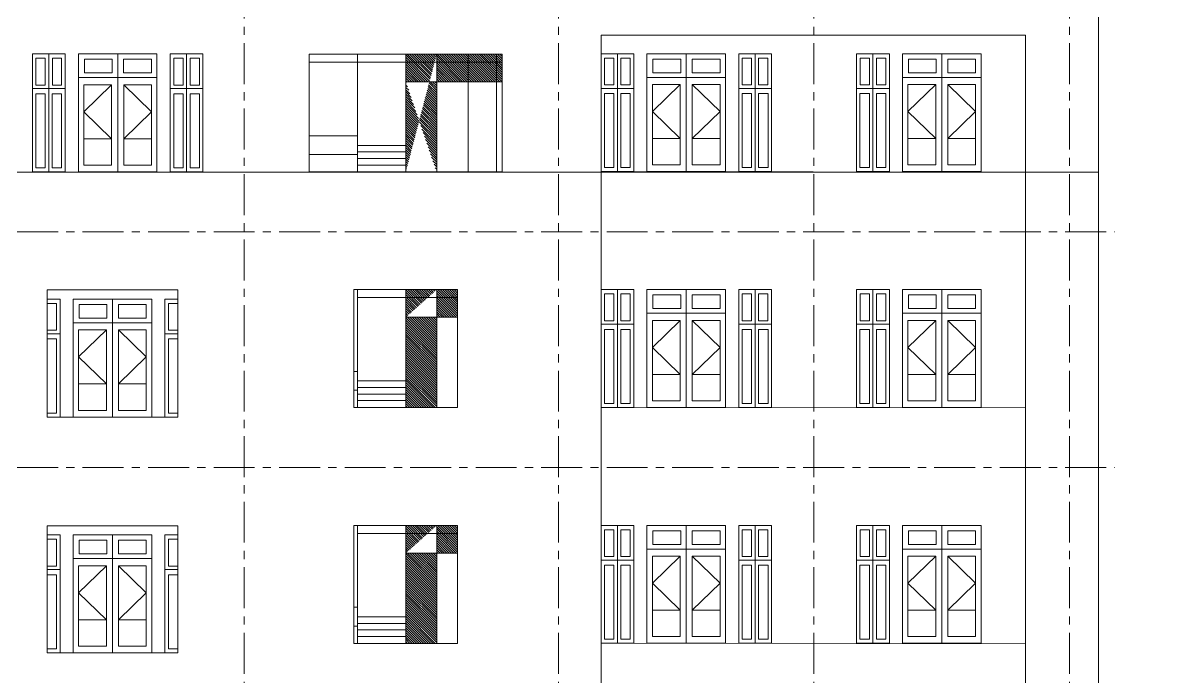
# Model space of a CAD drawing. Header units: millimetres. Extents: x 0 to 8478784, y 0 to 684185.
# Drawn here: x 4064829 to 4082413, y 390016 to 399998 of the extents above; entities that cross this region are included whole.
import ezdxf

# ---------------------------------------------------------------- set-up
doc = ezdxf.new("R2010")
doc.units = ezdxf.units.MM
doc.header["$LTSCALE"] = 5000
doc.header["$MEASUREMENT"] = 0
doc.linetypes.add('CENTER', pattern=[2, 1.25, -0.25, 0.25, -0.25])
for name, color, linetype, lineweight in [('00-XMT.Axes', 22, 'CENTER', 15), ('02-XMT.Beams', 94, 'Continuous', 25), ('net thay', 7, 'Continuous', 15)]:
    doc.layers.add(name, color=color, linetype=linetype, lineweight=lineweight)

msp = doc.modelspace()

# ---------------------------------------------------------------- hatches: boundary and pattern name
at = {"layer": '02-XMT.Beams', "linetype": 'ByBlock', "lineweight": 15}
h = msp.add_hatch(dxfattribs=at)
h.set_pattern_fill('ANSI31', color=256, scale=200, style=0)
h.set_pattern_definition([(135, (5898986.459, 33916.649), (17.67766953, 17.67766953), [])])
edge = h.paths.add_edge_path()
edge.add_line((4072143.5, 399102), (4072143.5, 399524.3))
edge.add_line((4072143.5, 399102), (4070671.1, 399102))
edge.add_line((4072143.5, 399524.3), (4070671.1, 399524.3))
edge.add_line((4070671.1, 399524.3), (4070671.1, 397724.3))
edge.add_line((4071143.5, 397724.3), (4071143.5, 399524.3))
edge.add_line((4070671.1, 397724.3), (4071143.5, 397724.3))
h = msp.add_hatch(dxfattribs=at)
h.set_pattern_fill('ANSI31', color=256, scale=200, style=0)
h.set_pattern_definition([(135, (5894547.538, 68355.006), (17.67766953, 17.67766953), [])])
h.paths.add_polyline_path([(4071460.3, 395505.8), (4071460.3, 395928.1), (4070671.1, 395928.1), (4070671.1, 395505.8)])
edge = h.paths.add_edge_path()
edge.add_line((4070671.1, 395505.8), (4070671.1, 394128.1))
edge.add_line((4070671.1, 394128.1), (4071143.5, 394128.1))
edge.add_line((4071143.5, 394128.1), (4071143.5, 395928.1))
h = msp.add_hatch(dxfattribs=at)
h.set_pattern_fill('ANSI31', color=256, scale=200, style=0)
h.set_pattern_definition([(135, (5894547.538, 64755.006), (17.67766953, 17.67766953), [])])
h.paths.add_polyline_path([(4071460.3, 391905.8), (4071460.3, 392328.1), (4070671.1, 392328.1), (4070671.1, 391905.8)])
edge = h.paths.add_edge_path()
edge.add_line((4070671.1, 391905.8), (4070671.1, 390528.1))
edge.add_line((4070671.1, 390528.1), (4071143.5, 390528.1))
edge.add_line((4071143.5, 390528.1), (4071143.5, 392328.1))

# ---------------------------------------------------------------- linework, layer by layer
at = {"layer": '00-XMT.Axes', "color": 8, "linetype": 'CENTER', "lineweight": 15, "ltscale": 0.1}
for p, q in [((4068202.5, 409691.2), (4068202.5, 372640)), ((4073002.5, 409691.2), (4073002.5, 372640)), ((4076902.5, 409691.2), (4076902.5, 372640)), ((4080802.5, 409691.2), (4080802.5, 372640)), ((4021738.8, 396812.9), (4081497.1, 396812.9)), ((4021738.8, 393212.9), (4081497.1, 393212.9))]:
    msp.add_line(p, q, dxfattribs=at)
at = {"layer": '02-XMT.Beams', "linetype": 'ByBlock', "lineweight": 15}
for p, q in [((4081245, 401412), (4081245, 378483.6)), ((4080132.3, 399812.4), (4073651.9, 399812.4)), ((4073651.9, 399812.4), (4073651.9, 381988.6)), ((4080132.3, 399812.4), (4080132.3, 381683.6)), ((4065473.4, 399526.2), (4064973.4, 399526.2)), ((4064973.4, 399526.2), (4064973.4, 397726.2)), ((4065473.4, 399526.2), (4064973.4, 399526.2)), ((4064973.4, 399526.2), (4064973.4, 397726.2)), ((4065473.4, 399526.2), (4064973.4, 399526.2)), ((4064973.4, 399526.2), (4064973.4, 397726.2)), ((4065473.4, 399526.2), (4064973.4, 399526.2)), ((4064973.4, 399526.2), (4064973.4, 397726.2)), ((4065223.4, 399526.2), (4065223.4, 398997.3)), ((4065223.4, 399526.2), (4065223.4, 398997.3)), ((4065473.4, 399526.2), (4065473.4, 397726.2)), ((4065473.4, 397726.2), (4065473.4, 399526.2)), ((4065473.4, 399526.2), (4065473.4, 397726.2)), ((4065473.4, 397726.2), (4065473.4, 399526.2)), ((4066873.4, 399526.2), (4065673.4, 399526.2)), ((4065673.4, 399526.2), (4065673.4, 397726.2)), ((4066873.4, 399526.2), (4065673.4, 399526.2)), ((4065673.4, 399526.2), (4065673.4, 397726.2)), ((4066273.4, 399526.2), (4066273.4, 399164.4)), ((4066273.4, 399526.2), (4066273.4, 399164.4)), ((4066873.4, 397726.2), (4066873.4, 399526.2)), ((4066873.4, 397726.2), (4066873.4, 399526.2)), ((4067073.4, 397726.2), (4067073.4, 399526.2)), ((4067073.4, 399526.2), (4067573.4, 399526.2)), ((4067323.4, 399526.2), (4067323.4, 398997.3)), ((4067573.4, 399526.2), (4067573.4, 397726.2)), ((4072143.5, 399524.3), (4069198.7, 399524.3)), ((4069198.7, 399524.3), (4069198.7, 397724.3)), ((4070671.1, 399524.3), (4069198.7, 399524.3)), ((4069198.7, 399524.3), (4069934.9, 399524.3)), ((4069934.9, 399524.3), (4069934.9, 397724.3)), ((4070671.1, 399524.3), (4070671.1, 397724.3)), ((4072143.5, 399524.3), (4070671.1, 399524.3)), ((4070671.1, 399524.3), (4070671.1, 397724.3)), ((4071143.5, 399524.3), (4071143.5, 397724.3)), ((4071143.5, 397724.3), (4071143.5, 399524.3)), ((4071622.5, 397724.3), (4071622.5, 399524.3)), ((4072055.2, 399524.3), (4072055.2, 397724.3)), ((4072143.5, 397724.3), (4072143.5, 399524.3)), ((4072143.5, 399102), (4072143.5, 399524.3)), ((4074153, 399529.7), (4073653, 399529.7)), ((4073653, 399529.7), (4073653, 397729.7)), ((4074153, 399529.7), (4073653, 399529.7)), ((4073653, 399529.7), (4073653, 397729.7)), ((4073903, 399529.7), (4073903, 399000.8)), ((4074153, 399529.7), (4074153, 397729.7)), ((4074153, 397729.7), (4074153, 399529.7)), ((4075553, 399529.7), (4074353, 399529.7)), ((4074353, 399529.7), (4074353, 397729.7)), ((4074953, 399529.7), (4074953, 399168)), ((4075553, 397729.7), (4075553, 399529.7)), ((4075753, 397729.7), (4075753, 399529.7)), ((4075753, 399529.7), (4076253, 399529.7)), ((4076003, 399529.7), (4076003, 399000.8)), ((4076253, 399529.7), (4076253, 397729.7)), ((4078053, 399529.7), (4077553, 399529.7)), ((4077553, 399529.7), (4077553, 397729.7)), ((4078053, 399529.7), (4077553, 399529.7)), ((4077553, 399529.7), (4077553, 397729.7)), ((4077803, 399529.7), (4077803, 399000.8)), ((4078053, 399529.7), (4078053, 397729.7)), ((4078053, 397729.7), (4078053, 399529.7)), ((4079453, 399529.7), (4078253, 399529.7)), ((4078253, 399529.7), (4078253, 397729.7)), ((4078853, 399529.7), (4078853, 399168)), ((4079453, 397729.7), (4079453, 399529.7)), ((4065026, 399459.3), (4065168.1, 399459.3)), ((4065026, 399459.3), (4065026, 399050.6)), ((4065026, 399459.3), (4065168.1, 399459.3)), ((4065026, 399459.3), (4065026, 399050.6)), ((4065168.1, 399459.3), (4065168.1, 399050.6)), ((4065168.1, 399459.3), (4065168.1, 399050.6)), ((4065276, 399459.3), (4065418.1, 399459.3)), ((4065276, 399459.3), (4065276, 399050.6)), ((4065276, 399459.3), (4065418.1, 399459.3)), ((4065276, 399459.3), (4065276, 399050.6)), ((4065418.1, 399459.3), (4065418.1, 399050.6)), ((4065418.1, 399459.3), (4065418.1, 399050.6)), ((4066189.2, 399444.6), (4065764.6, 399444.6)), ((4065764.6, 399444.6), (4065764.6, 399235.3)), ((4066189.2, 399444.6), (4065764.6, 399444.6)), ((4065764.6, 399444.6), (4065764.6, 399235.3)), ((4066189.2, 399444.6), (4066189.2, 399235.3)), ((4066189.2, 399444.6), (4066189.2, 399235.3)), ((4066789.2, 399444.6), (4066364.6, 399444.6)), ((4066364.6, 399444.6), (4066364.6, 399235.3)), ((4066789.2, 399444.6), (4066364.6, 399444.6)), ((4066364.6, 399444.6), (4066364.6, 399235.3)), ((4066789.2, 399444.6), (4066789.2, 399235.3)), ((4066789.2, 399444.6), (4066789.2, 399235.3)), ((4067270.7, 399459.3), (4067128.6, 399459.3)), ((4067128.6, 399459.3), (4067128.6, 399050.6)), ((4067270.7, 399459.3), (4067270.7, 399050.6)), ((4067520.7, 399459.3), (4067378.6, 399459.3)), ((4067378.6, 399459.3), (4067378.6, 399050.6)), ((4067520.7, 399459.3), (4067520.7, 399050.6)), ((4070671.1, 399402), (4069198.7, 399402)), ((4072143.5, 399402), (4070671.1, 399402)), ((4073705.6, 399462.9), (4073847.7, 399462.9)), ((4073705.6, 399462.9), (4073705.6, 399054.1)), ((4073847.7, 399462.9), (4073847.7, 399054.1)), ((4073955.6, 399462.9), (4074097.7, 399462.9)), ((4073955.6, 399462.9), (4073955.6, 399054.1)), ((4074097.7, 399462.9), (4074097.7, 399054.1)), ((4074868.8, 399448.1), (4074444.2, 399448.1)), ((4074444.2, 399448.1), (4074444.2, 399238.8)), ((4074868.8, 399448.1), (4074868.8, 399238.8)), ((4075468.8, 399448.1), (4075044.2, 399448.1)), ((4075044.2, 399448.1), (4075044.2, 399238.8)), ((4075468.8, 399448.1), (4075468.8, 399238.8)), ((4075950.3, 399462.9), (4075808.2, 399462.9)), ((4075808.2, 399462.9), (4075808.2, 399054.1)), ((4075950.3, 399462.9), (4075950.3, 399054.1)), ((4076200.3, 399462.9), (4076058.2, 399462.9)), ((4076058.2, 399462.9), (4076058.2, 399054.1)), ((4076200.3, 399462.9), (4076200.3, 399054.1)), ((4077605.6, 399462.9), (4077747.7, 399462.9)), ((4077605.6, 399462.9), (4077605.6, 399054.1)), ((4077747.7, 399462.9), (4077747.7, 399054.1)), ((4077855.6, 399462.9), (4077997.7, 399462.9)), ((4077855.6, 399462.9), (4077855.6, 399054.1)), ((4077997.7, 399462.9), (4077997.7, 399054.1)), ((4078768.8, 399448.1), (4078344.2, 399448.1)), ((4078344.2, 399448.1), (4078344.2, 399238.8)), ((4078768.8, 399448.1), (4078768.8, 399238.8)), ((4079368.8, 399448.1), (4078944.2, 399448.1)), ((4078944.2, 399448.1), (4078944.2, 399238.8)), ((4079368.8, 399448.1), (4079368.8, 399238.8)), ((4065764.6, 399235.3), (4066189.2, 399235.3)), ((4065764.6, 399235.3), (4066189.2, 399235.3)), ((4066364.6, 399235.3), (4066789.2, 399235.3)), ((4066364.6, 399235.3), (4066789.2, 399235.3)), ((4074444.2, 399238.8), (4074868.8, 399238.8)), ((4075044.2, 399238.8), (4075468.8, 399238.8)), ((4078344.2, 399238.8), (4078768.8, 399238.8)), ((4078944.2, 399238.8), (4079368.8, 399238.8)), ((4065473.4, 398997.3), (4064973.4, 398997.3)), ((4064973.4, 398997.3), (4065473.4, 398997.3)), ((4065473.4, 398997.3), (4064973.4, 398997.3)), ((4064973.4, 398997.3), (4065473.4, 398997.3)), ((4065168.1, 399050.6), (4065026, 399050.6)), ((4065168.1, 399050.6), (4065026, 399050.6)), ((4065223.4, 398997.3), (4065223.4, 397726.2)), ((4065223.4, 398997.3), (4065223.4, 397726.2)), ((4065418.1, 399050.6), (4065276, 399050.6)), ((4065418.1, 399050.6), (4065276, 399050.6)), ((4066873.4, 399164.4), (4065673.4, 399164.4)), ((4066873.4, 399164.4), (4065673.4, 399164.4)), ((4065757.2, 399055.2), (4066181.4, 399055.2)), ((4065757.2, 397828), (4065757.2, 399055.2)), ((4065757.2, 399055.2), (4065757.2, 398230.2)), ((4066181.4, 399055.2), (4065757.2, 398642.7)), ((4065757.2, 399055.2), (4066181.4, 399055.2)), ((4065757.2, 397828), (4065757.2, 399055.2)), ((4065757.2, 399055.2), (4065757.2, 398230.2)), ((4066181.4, 399055.2), (4065757.2, 398642.7)), ((4066181.4, 399055.2), (4066181.4, 397828)), ((4066181.4, 399055.2), (4066181.4, 397828)), ((4066273.4, 399164.4), (4066273.4, 397726.2)), ((4066273.4, 399164.4), (4066273.4, 397726.2)), ((4066789.5, 399055.2), (4066365.3, 399055.2)), ((4066365.3, 399055.2), (4066365.3, 397828)), ((4066365.3, 399055.2), (4066789.5, 398642.7)), ((4066789.5, 399055.2), (4066365.3, 399055.2)), ((4066365.3, 399055.2), (4066365.3, 397828)), ((4066365.3, 399055.2), (4066789.5, 398642.7)), ((4066789.5, 397828), (4066789.5, 399055.2)), ((4066789.5, 399055.2), (4066789.5, 398230.2)), ((4066789.5, 397828), (4066789.5, 399055.2)), ((4066789.5, 399055.2), (4066789.5, 398230.2)), ((4067573.4, 398997.3), (4067073.4, 398997.3)), ((4067128.6, 399050.6), (4067270.7, 399050.6)), ((4067323.4, 398997.3), (4067323.4, 397726.2)), ((4067378.6, 399050.6), (4067520.7, 399050.6)), ((4072143.5, 399102), (4070671.1, 399102)), ((4074153, 399000.8), (4073653, 399000.8)), ((4073653, 399000.8), (4074153, 399000.8)), ((4073847.7, 399054.1), (4073705.6, 399054.1)), ((4073903, 399000.8), (4073903, 397729.7)), ((4074097.7, 399054.1), (4073955.6, 399054.1)), ((4075553, 399168), (4074353, 399168)), ((4074436.8, 399058.7), (4074861.1, 399058.7)), ((4074436.8, 397831.5), (4074436.8, 399058.7)), ((4074436.8, 399058.7), (4074436.8, 398233.8)), ((4074861.1, 399058.7), (4074436.8, 398646.2)), ((4074861.1, 399058.7), (4074861.1, 397831.5)), ((4074953, 399168), (4074953, 397729.7)), ((4075469.2, 399058.7), (4075044.9, 399058.7)), ((4075044.9, 399058.7), (4075044.9, 397831.5)), ((4075044.9, 399058.7), (4075469.2, 398646.2)), ((4075469.2, 397831.5), (4075469.2, 399058.7)), ((4075469.2, 399058.7), (4075469.2, 398233.8)), ((4076253, 399000.8), (4075753, 399000.8)), ((4075808.2, 399054.1), (4075950.3, 399054.1)), ((4076003, 399000.8), (4076003, 397729.7)), ((4076058.2, 399054.1), (4076200.3, 399054.1)), ((4078053, 399000.8), (4077553, 399000.8)), ((4077553, 399000.8), (4078053, 399000.8)), ((4077747.7, 399054.1), (4077605.6, 399054.1)), ((4077803, 399000.8), (4077803, 397729.7)), ((4077997.7, 399054.1), (4077855.6, 399054.1)), ((4079453, 399168), (4078253, 399168)), ((4078336.8, 399058.7), (4078761.1, 399058.7)), ((4078336.8, 397831.5), (4078336.8, 399058.7)), ((4078336.8, 399058.7), (4078336.8, 398233.8)), ((4078761.1, 399058.7), (4078336.8, 398646.2)), ((4078761.1, 399058.7), (4078761.1, 397831.5)), ((4078853, 399168), (4078853, 397729.7)), ((4079369.2, 399058.7), (4078944.9, 399058.7)), ((4078944.9, 399058.7), (4078944.9, 397831.5)), ((4078944.9, 399058.7), (4079369.2, 398646.2)), ((4079369.2, 397831.5), (4079369.2, 399058.7)), ((4079369.2, 399058.7), (4079369.2, 398233.8)), ((4065025.4, 398918), (4065168, 398918)), ((4065025.4, 398918), (4065025.4, 397786.8)), ((4065025.4, 398918), (4065168, 398918)), ((4065025.4, 398918), (4065025.4, 397786.8)), ((4065168, 398918), (4065168, 397786.8)), ((4065168, 398918), (4065168, 397786.8)), ((4065275.4, 398918), (4065418, 398918)), ((4065275.4, 398918), (4065275.4, 397786.8)), ((4065275.4, 398918), (4065418, 398918)), ((4065275.4, 398918), (4065275.4, 397786.8)), ((4065418, 398918), (4065418, 397786.8)), ((4065418, 398918), (4065418, 397786.8)), ((4067271.3, 398918), (4067128.7, 398918)), ((4067128.7, 398918), (4067128.7, 397786.8)), ((4067271.3, 398918), (4067271.3, 397786.8)), ((4067521.3, 398918), (4067378.7, 398918)), ((4067378.7, 398918), (4067378.7, 397786.8)), ((4067521.3, 398918), (4067521.3, 397786.8)), ((4073705, 398921.6), (4073847.7, 398921.6)), ((4073705, 398921.6), (4073705, 397790.4)), ((4073847.7, 398921.6), (4073847.7, 397790.4)), ((4073955, 398921.6), (4074097.7, 398921.6)), ((4073955, 398921.6), (4073955, 397790.4)), ((4074097.7, 398921.6), (4074097.7, 397790.4)), ((4075950.9, 398921.6), (4075808.3, 398921.6)), ((4075808.3, 398921.6), (4075808.3, 397790.4)), ((4075950.9, 398921.6), (4075950.9, 397790.4)), ((4076200.9, 398921.6), (4076058.3, 398921.6)), ((4076058.3, 398921.6), (4076058.3, 397790.4)), ((4076200.9, 398921.6), (4076200.9, 397790.4)), ((4077605, 398921.6), (4077747.7, 398921.6)), ((4077605, 398921.6), (4077605, 397790.4)), ((4077747.7, 398921.6), (4077747.7, 397790.4)), ((4077855, 398921.6), (4077997.7, 398921.6)), ((4077855, 398921.6), (4077855, 397790.4)), ((4077997.7, 398921.6), (4077997.7, 397790.4)), ((4065757.2, 398642.7), (4066181.4, 398230.2)), ((4065757.2, 398642.7), (4066181.4, 398230.2)), ((4066789.5, 398642.7), (4066365.3, 398230.2)), ((4066789.5, 398642.7), (4066365.3, 398230.2)), ((4074436.8, 398646.2), (4074861.1, 398233.8)), ((4075469.2, 398646.2), (4075044.9, 398233.8)), ((4078336.8, 398646.2), (4078761.1, 398233.8)), ((4079369.2, 398646.2), (4078944.9, 398233.8)), ((4065757.2, 398230.2), (4066181.4, 398230.2)), ((4065757.2, 398230.2), (4066181.4, 398230.2)), ((4066789.5, 398230.2), (4066365.3, 398230.2)), ((4066789.5, 398230.2), (4066365.3, 398230.2)), ((4069198.7, 398276.3), (4069934.9, 398276.3)), ((4069934.9, 398130.5), (4070671.1, 398130.5)), ((4074436.8, 398233.8), (4074861.1, 398233.8)), ((4075469.2, 398233.8), (4075044.9, 398233.8)), ((4078336.8, 398233.8), (4078761.1, 398233.8)), ((4079369.2, 398233.8), (4078944.9, 398233.8)), ((4069198.7, 397989.9), (4069934.9, 397989.9)), ((4069934.9, 398030.5), (4070671.1, 398030.5)), ((4065168, 397786.8), (4065025.4, 397786.8)), ((4065168, 397786.8), (4065025.4, 397786.8)), ((4065418, 397786.8), (4065275.4, 397786.8)), ((4065418, 397786.8), (4065275.4, 397786.8)), ((4066181.4, 397828), (4065757.2, 397828)), ((4066181.4, 397828), (4065757.2, 397828)), ((4066365.3, 397828), (4066789.5, 397828)), ((4066365.3, 397828), (4066789.5, 397828)), ((4067128.7, 397786.8), (4067271.3, 397786.8)), ((4067378.7, 397786.8), (4067521.3, 397786.8)), ((4069934.9, 397930.5), (4070671.1, 397930.5)), ((4069934.9, 397830.5), (4070671.1, 397830.5)), ((4073847.7, 397790.4), (4073705, 397790.4)), ((4074097.7, 397790.4), (4073955, 397790.4)), ((4074861.1, 397831.5), (4074436.8, 397831.5)), ((4075044.9, 397831.5), (4075469.2, 397831.5)), ((4075808.3, 397790.4), (4075950.9, 397790.4)), ((4076058.3, 397790.4), (4076200.9, 397790.4)), ((4077747.7, 397790.4), (4077605, 397790.4)), ((4077997.7, 397790.4), (4077855, 397790.4)), ((4078761.1, 397831.5), (4078336.8, 397831.5)), ((4078944.9, 397831.5), (4079369.2, 397831.5)), ((4024802.6, 397723.4), (4081245, 397723.4)), ((4064973.4, 397726.2), (4065473.4, 397726.2)), ((4064973.4, 397726.2), (4065473.4, 397726.2)), ((4064973.4, 397726.2), (4065473.4, 397726.2)), ((4064973.4, 397726.2), (4065473.4, 397726.2)), ((4065673.4, 397726.2), (4066873.4, 397726.2)), ((4065673.4, 397726.2), (4066873.4, 397726.2)), ((4067573.4, 397726.2), (4067073.4, 397726.2)), ((4069198.7, 397724.3), (4072143.5, 397724.3)), ((4070671.1, 397724.3), (4071143.5, 397724.3)), ((4073653, 397729.7), (4074153, 397729.7)), ((4073653, 397729.7), (4074153, 397729.7)), ((4073653, 397729.7), (4080132.3, 397723.4)), ((4074353, 397729.7), (4075553, 397729.7)), ((4076253, 397729.7), (4075753, 397729.7)), ((4077553, 397729.7), (4078053, 397729.7)), ((4077553, 397729.7), (4078053, 397729.7)), ((4078253, 397729.7), (4079453, 397729.7)), ((4065196.9, 395784), (4065196.9, 395925.1)), ((4065196.9, 395925.1), (4067190.9, 395925.1)), ((4067190.9, 395925.1), (4067191.3, 395784)), ((4069876.9, 395928.1), (4069934.9, 395928.1)), ((4069876.9, 395928.1), (4069876.9, 394128.2)), ((4071460.3, 395928.1), (4069934.9, 395928.1)), ((4070671.1, 395928.1), (4069934.9, 395928.1)), ((4069934.9, 395928.1), (4069934.9, 394128.1)), ((4070671.1, 395928.1), (4070671.1, 394128.1)), ((4071460.3, 395928.1), (4070671.1, 395928.1)), ((4070671.1, 395928.1), (4070671.1, 394128.1)), ((4071460.3, 395928.1), (4070671.1, 395928.1)), ((4070671.1, 395928.1), (4070671.1, 394128.1)), ((4071460.3, 395928.1), (4070671.1, 395928.1)), ((4070671.1, 395928.1), (4070671.1, 395505.8)), ((4071143.5, 395928.1), (4071143.5, 394128.1)), ((4071143.5, 394128.1), (4071143.5, 395928.1)), ((4071143.5, 394128.1), (4071143.5, 395928.1)), ((4071460.3, 394128.1), (4071460.3, 395928.1)), ((4071460.3, 395505.8), (4071460.3, 395928.1)), ((4071460.3, 395505.8), (4071460.3, 395928.1)), ((4074153, 395929.7), (4073653, 395929.7)), ((4073653, 395929.7), (4073653, 394129.7)), ((4074153, 395929.7), (4073653, 395929.7)), ((4073653, 395929.7), (4073653, 394129.7)), ((4073705.6, 395862.9), (4073847.7, 395862.9)), ((4073705.6, 395862.9), (4073705.6, 395454.1)), ((4073847.7, 395862.9), (4073847.7, 395454.1)), ((4073903, 395929.7), (4073903, 395400.8)), ((4073955.6, 395862.9), (4074097.7, 395862.9)), ((4073955.6, 395862.9), (4073955.6, 395454.1)), ((4074097.7, 395862.9), (4074097.7, 395454.1)), ((4074153, 395929.7), (4074153, 394129.7)), ((4074153, 394129.7), (4074153, 395929.7)), ((4075553, 395929.7), (4074353, 395929.7)), ((4074353, 395929.7), (4074353, 394129.7)), ((4074868.8, 395848.1), (4074444.2, 395848.1)), ((4074444.2, 395848.1), (4074444.2, 395638.8)), ((4074868.8, 395848.1), (4074868.8, 395638.8)), ((4074953, 395929.7), (4074953, 395568)), ((4075468.8, 395848.1), (4075044.2, 395848.1)), ((4075044.2, 395848.1), (4075044.2, 395638.8)), ((4075468.8, 395848.1), (4075468.8, 395638.8)), ((4075553, 394129.7), (4075553, 395929.7)), ((4075753, 394129.7), (4075753, 395929.7)), ((4075753, 395929.7), (4076253, 395929.7)), ((4075950.3, 395862.9), (4075808.2, 395862.9)), ((4075808.2, 395862.9), (4075808.2, 395454.1)), ((4075950.3, 395862.9), (4075950.3, 395454.1)), ((4076003, 395929.7), (4076003, 395400.8)), ((4076200.3, 395862.9), (4076058.2, 395862.9)), ((4076058.2, 395862.9), (4076058.2, 395454.1)), ((4076200.3, 395862.9), (4076200.3, 395454.1)), ((4076253, 395929.7), (4076253, 394129.7)), ((4078053, 395929.7), (4077553, 395929.7)), ((4077553, 395929.7), (4077553, 394129.7)), ((4078053, 395929.7), (4077553, 395929.7)), ((4077553, 395929.7), (4077553, 394129.7)), ((4077605.6, 395862.9), (4077747.7, 395862.9)), ((4077605.6, 395862.9), (4077605.6, 395454.1)), ((4077747.7, 395862.9), (4077747.7, 395454.1)), ((4077803, 395929.7), (4077803, 395400.8)), ((4077855.6, 395862.9), (4077997.7, 395862.9)), ((4077855.6, 395862.9), (4077855.6, 395454.1)), ((4077997.7, 395862.9), (4077997.7, 395454.1)), ((4078053, 395929.7), (4078053, 394129.7)), ((4078053, 394129.7), (4078053, 395929.7)), ((4079453, 395929.7), (4078253, 395929.7)), ((4078253, 395929.7), (4078253, 394129.7)), ((4078768.8, 395848.1), (4078344.2, 395848.1)), ((4078344.2, 395848.1), (4078344.2, 395638.8)), ((4078768.8, 395848.1), (4078768.8, 395638.8)), ((4078853, 395929.7), (4078853, 395568)), ((4079368.8, 395848.1), (4078944.2, 395848.1)), ((4078944.2, 395848.1), (4078944.2, 395638.8)), ((4079368.8, 395848.1), (4079368.8, 395638.8)), ((4079453, 394129.7), (4079453, 395929.7)), ((4065195.6, 395717.2), (4065337.7, 395717.2)), ((4065195.6, 395717.2), (4065195.6, 395308.5)), ((4065393, 395784), (4065196.9, 395784)), ((4065393, 395784), (4065196.9, 395784)), ((4065196.9, 393984), (4065196.9, 395784)), ((4065337.7, 395717.2), (4065337.7, 395308.5)), ((4065393, 395784), (4065393, 393984)), ((4065393, 393984), (4065393, 395784)), ((4066793, 395784), (4065593, 395784)), ((4065593, 395784), (4065593, 393984)), ((4066108.8, 395702.4), (4065684.2, 395702.4)), ((4065684.2, 395702.4), (4065684.2, 395493.1)), ((4066108.8, 395702.4), (4066108.8, 395493.1)), ((4066193, 395784), (4066193, 395422.3)), ((4066708.8, 395702.4), (4066284.2, 395702.4)), ((4066284.2, 395702.4), (4066284.2, 395493.1)), ((4066708.8, 395702.4), (4066708.8, 395493.1)), ((4066793, 393984), (4066793, 395784)), ((4066993, 393984), (4066993, 395784)), ((4066993, 395784), (4067191.3, 395784)), ((4067190.3, 395717.2), (4067048.2, 395717.2)), ((4067048.2, 395717.2), (4067048.2, 395308.5)), ((4067190.3, 395717.2), (4067190.3, 395308.5)), ((4067191.3, 395784), (4067191.3, 393984)), ((4070671.1, 395805.8), (4069934.9, 395805.8)), ((4071460.3, 395805.8), (4070671.1, 395805.8)), ((4065684.2, 395493.1), (4066108.8, 395493.1)), ((4066284.2, 395493.1), (4066708.8, 395493.1)), ((4071460.3, 395505.8), (4070671.1, 395505.8)), ((4070671.1, 395505.8), (4070671.1, 394128.1)), ((4075553, 395568), (4074353, 395568)), ((4074444.2, 395638.8), (4074868.8, 395638.8)), ((4074953, 395568), (4074953, 394129.7)), ((4075044.2, 395638.8), (4075468.8, 395638.8)), ((4079453, 395568), (4078253, 395568)), ((4078344.2, 395638.8), (4078768.8, 395638.8)), ((4078853, 395568), (4078853, 394129.7)), ((4078944.2, 395638.8), (4079368.8, 395638.8)), ((4065337.7, 395308.5), (4065195.6, 395308.5)), ((4066793, 395422.3), (4065593, 395422.3)), ((4065676.8, 395313.1), (4066101.1, 395313.1)), ((4065676.8, 394085.9), (4065676.8, 395313.1)), ((4065676.8, 395313.1), (4065676.8, 394488.1)), ((4066101.1, 395313.1), (4065676.8, 394900.6)), ((4066101.1, 395313.1), (4066101.1, 394085.9)), ((4066193, 395422.3), (4066193, 393984)), ((4066709.2, 395313.1), (4066284.9, 395313.1)), ((4066284.9, 395313.1), (4066284.9, 394085.9)), ((4066284.9, 395313.1), (4066709.2, 394900.6)), ((4066709.2, 394085.9), (4066709.2, 395313.1)), ((4066709.2, 395313.1), (4066709.2, 394488.1)), ((4067048.2, 395308.5), (4067190.3, 395308.5)), ((4074153, 395400.8), (4073653, 395400.8)), ((4073653, 395400.8), (4074153, 395400.8)), ((4073705, 395321.6), (4073847.7, 395321.6)), ((4073705, 395321.6), (4073705, 394190.4)), ((4073847.7, 395454.1), (4073705.6, 395454.1)), ((4073847.7, 395321.6), (4073847.7, 394190.4)), ((4073903, 395400.8), (4073903, 394129.7)), ((4073955, 395321.6), (4074097.7, 395321.6)), ((4073955, 395321.6), (4073955, 394190.4)), ((4074097.7, 395454.1), (4073955.6, 395454.1)), ((4074097.7, 395321.6), (4074097.7, 394190.4)), ((4074436.8, 395458.7), (4074861.1, 395458.7)), ((4074436.8, 394231.5), (4074436.8, 395458.7)), ((4074436.8, 395458.7), (4074436.8, 394633.8)), ((4074861.1, 395458.7), (4074436.8, 395046.2)), ((4074861.1, 395458.7), (4074861.1, 394231.5)), ((4075469.2, 395458.7), (4075044.9, 395458.7)), ((4075044.9, 395458.7), (4075044.9, 394231.5)), ((4075044.9, 395458.7), (4075469.2, 395046.2)), ((4075469.2, 394231.5), (4075469.2, 395458.7)), ((4075469.2, 395458.7), (4075469.2, 394633.8)), ((4076253, 395400.8), (4075753, 395400.8)), ((4075808.2, 395454.1), (4075950.3, 395454.1)), ((4075950.9, 395321.6), (4075808.3, 395321.6)), ((4075808.3, 395321.6), (4075808.3, 394190.4)), ((4075950.9, 395321.6), (4075950.9, 394190.4)), ((4076003, 395400.8), (4076003, 394129.7)), ((4076058.2, 395454.1), (4076200.3, 395454.1)), ((4076200.9, 395321.6), (4076058.3, 395321.6)), ((4076058.3, 395321.6), (4076058.3, 394190.4)), ((4076200.9, 395321.6), (4076200.9, 394190.4)), ((4078053, 395400.8), (4077553, 395400.8)), ((4077553, 395400.8), (4078053, 395400.8)), ((4077605, 395321.6), (4077747.7, 395321.6)), ((4077605, 395321.6), (4077605, 394190.4)), ((4077747.7, 395454.1), (4077605.6, 395454.1)), ((4077747.7, 395321.6), (4077747.7, 394190.4)), ((4077803, 395400.8), (4077803, 394129.7)), ((4077855, 395321.6), (4077997.7, 395321.6)), ((4077855, 395321.6), (4077855, 394190.4)), ((4077997.7, 395454.1), (4077855.6, 395454.1)), ((4077997.7, 395321.6), (4077997.7, 394190.4)), ((4078336.8, 395458.7), (4078761.1, 395458.7)), ((4078336.8, 394231.5), (4078336.8, 395458.7)), ((4078336.8, 395458.7), (4078336.8, 394633.8)), ((4078761.1, 395458.7), (4078336.8, 395046.2)), ((4078761.1, 395458.7), (4078761.1, 394231.5)), ((4079369.2, 395458.7), (4078944.9, 395458.7)), ((4078944.9, 395458.7), (4078944.9, 394231.5)), ((4078944.9, 395458.7), (4079369.2, 395046.2)), ((4079369.2, 394231.5), (4079369.2, 395458.7)), ((4079369.2, 395458.7), (4079369.2, 394633.8)), ((4065195, 395175.9), (4065337.7, 395175.9)), ((4065195, 395175.9), (4065195, 394044.7)), ((4065393, 395255.2), (4065196.9, 395255.2)), ((4065196.9, 395255.2), (4065393, 395255.2)), ((4065337.7, 395175.9), (4065337.7, 394044.7)), ((4067191.3, 395255.2), (4066993, 395255.2)), ((4067190.9, 395175.9), (4067048.3, 395175.9)), ((4067048.3, 395175.9), (4067048.3, 394044.7)), ((4067190.9, 395175.9), (4067190.9, 394044.7)), ((4074436.8, 395046.2), (4074861.1, 394633.8)), ((4075469.2, 395046.2), (4075044.9, 394633.8)), ((4078336.8, 395046.2), (4078761.1, 394633.8)), ((4079369.2, 395046.2), (4078944.9, 394633.8)), ((4065676.8, 394900.6), (4066101.1, 394488.1)), ((4066709.2, 394900.6), (4066284.9, 394488.1)), ((4069876.9, 394680.1), (4069934.9, 394680.1)), ((4074436.8, 394633.8), (4074861.1, 394633.8)), ((4075469.2, 394633.8), (4075044.9, 394633.8)), ((4078336.8, 394633.8), (4078761.1, 394633.8)), ((4079369.2, 394633.8), (4078944.9, 394633.8)), ((4065676.8, 394488.1), (4066101.1, 394488.1)), ((4066709.2, 394488.1), (4066284.9, 394488.1)), ((4069934.9, 394534.3), (4070671.1, 394534.3)), ((4069934.9, 394434.3), (4070671.1, 394434.3)), ((4069876.9, 394393.7), (4069934.9, 394393.7)), ((4069934.9, 394334.3), (4070671.1, 394334.3)), ((4066101.1, 394085.9), (4065676.8, 394085.9)), ((4066284.9, 394085.9), (4066709.2, 394085.9)), ((4069876.9, 394128.2), (4071460.3, 394128.1)), ((4069934.9, 394234.3), (4070671.1, 394234.3)), ((4069934.9, 394128.1), (4071460.3, 394128.1)), ((4070671.1, 394128.1), (4071143.5, 394128.1)), ((4070671.1, 394128.1), (4071143.5, 394128.1)), ((4073653, 394129.7), (4074153, 394129.7)), ((4073653, 394129.7), (4074153, 394129.7)), ((4073653, 394129.7), (4080132.3, 394123.4)), ((4073847.7, 394190.4), (4073705, 394190.4)), ((4074097.7, 394190.4), (4073955, 394190.4)), ((4074353, 394129.7), (4075553, 394129.7)), ((4074861.1, 394231.5), (4074436.8, 394231.5)), ((4075044.9, 394231.5), (4075469.2, 394231.5)), ((4076253, 394129.7), (4075753, 394129.7)), ((4075808.3, 394190.4), (4075950.9, 394190.4)), ((4076058.3, 394190.4), (4076200.9, 394190.4)), ((4077553, 394129.7), (4078053, 394129.7)), ((4077553, 394129.7), (4078053, 394129.7)), ((4077747.7, 394190.4), (4077605, 394190.4)), ((4077997.7, 394190.4), (4077855, 394190.4)), ((4078253, 394129.7), (4079453, 394129.7)), ((4078761.1, 394231.5), (4078336.8, 394231.5)), ((4078944.9, 394231.5), (4079369.2, 394231.5)), ((4065337.7, 394044.7), (4065195, 394044.7)), ((4065196.9, 393984), (4065393, 393984)), ((4065196.9, 393984), (4065393, 393984)), ((4067191.3, 393984), (4065196.9, 393984)), ((4065593, 393984), (4066793, 393984)), ((4067191.3, 393984), (4066993, 393984)), ((4067048.3, 394044.7), (4067190.9, 394044.7)), ((4065196.9, 392184), (4065196.9, 392325.1)), ((4065196.9, 392325.1), (4067190.9, 392325.1)), ((4067190.9, 392325.1), (4067191.3, 392184)), ((4069876.9, 392328.1), (4069934.9, 392328.1)), ((4069876.9, 392328.1), (4069876.9, 390528.2)), ((4071460.3, 392328.1), (4069934.9, 392328.1)), ((4070671.1, 392328.1), (4069934.9, 392328.1)), ((4069934.9, 392328.1), (4069934.9, 390528.1)), ((4070671.1, 392328.1), (4070671.1, 390528.1)), ((4071460.3, 392328.1), (4070671.1, 392328.1)), ((4070671.1, 392328.1), (4070671.1, 390528.1)), ((4071460.3, 392328.1), (4070671.1, 392328.1)), ((4070671.1, 392328.1), (4070671.1, 390528.1)), ((4071460.3, 392328.1), (4070671.1, 392328.1)), ((4070671.1, 392328.1), (4070671.1, 391905.8)), ((4071143.5, 392328.1), (4071143.5, 390528.1)), ((4071143.5, 390528.1), (4071143.5, 392328.1)), ((4071143.5, 390528.1), (4071143.5, 392328.1)), ((4071460.3, 390528.1), (4071460.3, 392328.1)), ((4071460.3, 391905.8), (4071460.3, 392328.1)), ((4071460.3, 391905.8), (4071460.3, 392328.1)), ((4074153, 392329.7), (4073653, 392329.7)), ((4073653, 392329.7), (4073653, 390529.7)), ((4074153, 392329.7), (4073653, 392329.7)), ((4073653, 392329.7), (4073653, 390529.7)), ((4074153, 392329.7), (4073653, 392329.7)), ((4073653, 392329.7), (4073653, 390529.7)), ((4074153, 392329.7), (4073653, 392329.7)), ((4073653, 392329.7), (4073653, 390529.7)), ((4073903, 392329.7), (4073903, 391800.8)), ((4073903, 392329.7), (4073903, 391800.8)), ((4074153, 392329.7), (4074153, 390529.7)), ((4074153, 390529.7), (4074153, 392329.7)), ((4074153, 392329.7), (4074153, 390529.7)), ((4074153, 390529.7), (4074153, 392329.7)), ((4075553, 392329.7), (4074353, 392329.7)), ((4074353, 392329.7), (4074353, 390529.7)), ((4075553, 392329.7), (4074353, 392329.7)), ((4074353, 392329.7), (4074353, 390529.7)), ((4074953, 392329.7), (4074953, 391968)), ((4074953, 392329.7), (4074953, 391968)), ((4075553, 390529.7), (4075553, 392329.7)), ((4075553, 390529.7), (4075553, 392329.7)), ((4075753, 390529.7), (4075753, 392329.7)), ((4075753, 392329.7), (4076253, 392329.7)), ((4075753, 390529.7), (4075753, 392329.7)), ((4075753, 392329.7), (4076253, 392329.7)), ((4076003, 392329.7), (4076003, 391800.8)), ((4076003, 392329.7), (4076003, 391800.8)), ((4076253, 392329.7), (4076253, 390529.7)), ((4076253, 392329.7), (4076253, 390529.7)), ((4078053, 392329.7), (4077553, 392329.7)), ((4077553, 392329.7), (4077553, 390529.7)), ((4078053, 392329.7), (4077553, 392329.7)), ((4077553, 392329.7), (4077553, 390529.7)), ((4078053, 392329.7), (4077553, 392329.7)), ((4077553, 392329.7), (4077553, 390529.7)), ((4078053, 392329.7), (4077553, 392329.7)), ((4077553, 392329.7), (4077553, 390529.7)), ((4077803, 392329.7), (4077803, 391800.8)), ((4077803, 392329.7), (4077803, 391800.8)), ((4078053, 392329.7), (4078053, 390529.7)), ((4078053, 390529.7), (4078053, 392329.7)), ((4078053, 392329.7), (4078053, 390529.7)), ((4078053, 390529.7), (4078053, 392329.7)), ((4079453, 392329.7), (4078253, 392329.7)), ((4078253, 392329.7), (4078253, 390529.7)), ((4079453, 392329.7), (4078253, 392329.7)), ((4078253, 392329.7), (4078253, 390529.7)), ((4078853, 392329.7), (4078853, 391968)), ((4078853, 392329.7), (4078853, 391968)), ((4079453, 390529.7), (4079453, 392329.7)), ((4079453, 390529.7), (4079453, 392329.7)), ((4065393, 392184), (4065196.9, 392184)), ((4065393, 392184), (4065196.9, 392184)), ((4065196.9, 390384), (4065196.9, 392184)), ((4065393, 392184), (4065393, 390384)), ((4065393, 390384), (4065393, 392184)), ((4066793, 392184), (4065593, 392184)), ((4065593, 392184), (4065593, 390384)), ((4066193, 392184), (4066193, 391822.3)), ((4066793, 390384), (4066793, 392184)), ((4066993, 390384), (4066993, 392184)), ((4066993, 392184), (4067191.3, 392184)), ((4067191.3, 392184), (4067191.3, 390384)), ((4070671.1, 392205.8), (4069934.9, 392205.8)), ((4071460.3, 392205.8), (4070671.1, 392205.8)), ((4073705.6, 392262.9), (4073847.7, 392262.9)), ((4073705.6, 392262.9), (4073705.6, 391854.1)), ((4073705.6, 392262.9), (4073847.7, 392262.9)), ((4073705.6, 392262.9), (4073705.6, 391854.1)), ((4073847.7, 392262.9), (4073847.7, 391854.1)), ((4073847.7, 392262.9), (4073847.7, 391854.1)), ((4073955.6, 392262.9), (4074097.7, 392262.9)), ((4073955.6, 392262.9), (4073955.6, 391854.1)), ((4073955.6, 392262.9), (4074097.7, 392262.9)), ((4073955.6, 392262.9), (4073955.6, 391854.1)), ((4074097.7, 392262.9), (4074097.7, 391854.1)), ((4074097.7, 392262.9), (4074097.7, 391854.1)), ((4074868.8, 392248.1), (4074444.2, 392248.1)), ((4074444.2, 392248.1), (4074444.2, 392038.8)), ((4074868.8, 392248.1), (4074444.2, 392248.1)), ((4074444.2, 392248.1), (4074444.2, 392038.8)), ((4074868.8, 392248.1), (4074868.8, 392038.8)), ((4074868.8, 392248.1), (4074868.8, 392038.8)), ((4075468.8, 392248.1), (4075044.2, 392248.1)), ((4075044.2, 392248.1), (4075044.2, 392038.8)), ((4075468.8, 392248.1), (4075044.2, 392248.1)), ((4075044.2, 392248.1), (4075044.2, 392038.8)), ((4075468.8, 392248.1), (4075468.8, 392038.8)), ((4075468.8, 392248.1), (4075468.8, 392038.8)), ((4075950.3, 392262.9), (4075808.2, 392262.9)), ((4075808.2, 392262.9), (4075808.2, 391854.1)), ((4075950.3, 392262.9), (4075808.2, 392262.9)), ((4075808.2, 392262.9), (4075808.2, 391854.1)), ((4075950.3, 392262.9), (4075950.3, 391854.1)), ((4075950.3, 392262.9), (4075950.3, 391854.1)), ((4076200.3, 392262.9), (4076058.2, 392262.9)), ((4076058.2, 392262.9), (4076058.2, 391854.1)), ((4076200.3, 392262.9), (4076058.2, 392262.9)), ((4076058.2, 392262.9), (4076058.2, 391854.1)), ((4076200.3, 392262.9), (4076200.3, 391854.1)), ((4076200.3, 392262.9), (4076200.3, 391854.1)), ((4077605.6, 392262.9), (4077747.7, 392262.9)), ((4077605.6, 392262.9), (4077605.6, 391854.1)), ((4077605.6, 392262.9), (4077747.7, 392262.9)), ((4077605.6, 392262.9), (4077605.6, 391854.1)), ((4077747.7, 392262.9), (4077747.7, 391854.1)), ((4077747.7, 392262.9), (4077747.7, 391854.1)), ((4077855.6, 392262.9), (4077997.7, 392262.9)), ((4077855.6, 392262.9), (4077855.6, 391854.1)), ((4077855.6, 392262.9), (4077997.7, 392262.9)), ((4077855.6, 392262.9), (4077855.6, 391854.1)), ((4077997.7, 392262.9), (4077997.7, 391854.1)), ((4077997.7, 392262.9), (4077997.7, 391854.1)), ((4078768.8, 392248.1), (4078344.2, 392248.1)), ((4078344.2, 392248.1), (4078344.2, 392038.8)), ((4078768.8, 392248.1), (4078344.2, 392248.1)), ((4078344.2, 392248.1), (4078344.2, 392038.8)), ((4078768.8, 392248.1), (4078768.8, 392038.8)), ((4078768.8, 392248.1), (4078768.8, 392038.8)), ((4079368.8, 392248.1), (4078944.2, 392248.1)), ((4078944.2, 392248.1), (4078944.2, 392038.8)), ((4079368.8, 392248.1), (4078944.2, 392248.1)), ((4078944.2, 392248.1), (4078944.2, 392038.8)), ((4079368.8, 392248.1), (4079368.8, 392038.8)), ((4079368.8, 392248.1), (4079368.8, 392038.8)), ((4065195.6, 392117.2), (4065337.7, 392117.2)), ((4065195.6, 392117.2), (4065195.6, 391708.5)), ((4065337.7, 392117.2), (4065337.7, 391708.5)), ((4066108.8, 392102.4), (4065684.2, 392102.4)), ((4065684.2, 392102.4), (4065684.2, 391893.1)), ((4066108.8, 392102.4), (4066108.8, 391893.1)), ((4066708.8, 392102.4), (4066284.2, 392102.4)), ((4066284.2, 392102.4), (4066284.2, 391893.1)), ((4066708.8, 392102.4), (4066708.8, 391893.1)), ((4067190.3, 392117.2), (4067048.2, 392117.2)), ((4067048.2, 392117.2), (4067048.2, 391708.5)), ((4067190.3, 392117.2), (4067190.3, 391708.5)), ((4075553, 391968), (4074353, 391968)), ((4075553, 391968), (4074353, 391968)), ((4074444.2, 392038.8), (4074868.8, 392038.8)), ((4074444.2, 392038.8), (4074868.8, 392038.8)), ((4074953, 391968), (4074953, 390529.7)), ((4074953, 391968), (4074953, 390529.7)), ((4075044.2, 392038.8), (4075468.8, 392038.8)), ((4075044.2, 392038.8), (4075468.8, 392038.8)), ((4079453, 391968), (4078253, 391968)), ((4079453, 391968), (4078253, 391968)), ((4078344.2, 392038.8), (4078768.8, 392038.8)), ((4078344.2, 392038.8), (4078768.8, 392038.8)), ((4078853, 391968), (4078853, 390529.7)), ((4078853, 391968), (4078853, 390529.7)), ((4078944.2, 392038.8), (4079368.8, 392038.8)), ((4078944.2, 392038.8), (4079368.8, 392038.8)), ((4066793, 391822.3), (4065593, 391822.3)), ((4065684.2, 391893.1), (4066108.8, 391893.1)), ((4066193, 391822.3), (4066193, 390384)), ((4066284.2, 391893.1), (4066708.8, 391893.1)), ((4071460.3, 391905.8), (4070671.1, 391905.8)), ((4070671.1, 391905.8), (4070671.1, 390528.1)), ((4074153, 391800.8), (4073653, 391800.8)), ((4073653, 391800.8), (4074153, 391800.8)), ((4074153, 391800.8), (4073653, 391800.8)), ((4073653, 391800.8), (4074153, 391800.8)), ((4073847.7, 391854.1), (4073705.6, 391854.1)), ((4073847.7, 391854.1), (4073705.6, 391854.1)), ((4073903, 391800.8), (4073903, 390529.7)), ((4073903, 391800.8), (4073903, 390529.7)), ((4074097.7, 391854.1), (4073955.6, 391854.1)), ((4074097.7, 391854.1), (4073955.6, 391854.1)), ((4074436.8, 391858.7), (4074861.1, 391858.7)), ((4074436.8, 390631.5), (4074436.8, 391858.7)), ((4074436.8, 391858.7), (4074436.8, 391033.8)), ((4074861.1, 391858.7), (4074436.8, 391446.2)), ((4074436.8, 391858.7), (4074861.1, 391858.7)), ((4074436.8, 390631.5), (4074436.8, 391858.7)), ((4074436.8, 391858.7), (4074436.8, 391033.8)), ((4074861.1, 391858.7), (4074436.8, 391446.2)), ((4074861.1, 391858.7), (4074861.1, 390631.5)), ((4074861.1, 391858.7), (4074861.1, 390631.5)), ((4075469.2, 391858.7), (4075044.9, 391858.7)), ((4075044.9, 391858.7), (4075044.9, 390631.5)), ((4075044.9, 391858.7), (4075469.2, 391446.2)), ((4075469.2, 391858.7), (4075044.9, 391858.7)), ((4075044.9, 391858.7), (4075044.9, 390631.5)), ((4075044.9, 391858.7), (4075469.2, 391446.2)), ((4075469.2, 390631.5), (4075469.2, 391858.7)), ((4075469.2, 391858.7), (4075469.2, 391033.8)), ((4075469.2, 390631.5), (4075469.2, 391858.7)), ((4075469.2, 391858.7), (4075469.2, 391033.8)), ((4076253, 391800.8), (4075753, 391800.8)), ((4076253, 391800.8), (4075753, 391800.8)), ((4075808.2, 391854.1), (4075950.3, 391854.1)), ((4075808.2, 391854.1), (4075950.3, 391854.1)), ((4076003, 391800.8), (4076003, 390529.7)), ((4076003, 391800.8), (4076003, 390529.7)), ((4076058.2, 391854.1), (4076200.3, 391854.1)), ((4076058.2, 391854.1), (4076200.3, 391854.1)), ((4078053, 391800.8), (4077553, 391800.8)), ((4077553, 391800.8), (4078053, 391800.8)), ((4078053, 391800.8), (4077553, 391800.8)), ((4077553, 391800.8), (4078053, 391800.8)), ((4077747.7, 391854.1), (4077605.6, 391854.1)), ((4077747.7, 391854.1), (4077605.6, 391854.1)), ((4077803, 391800.8), (4077803, 390529.7)), ((4077803, 391800.8), (4077803, 390529.7)), ((4077997.7, 391854.1), (4077855.6, 391854.1)), ((4077997.7, 391854.1), (4077855.6, 391854.1)), ((4078336.8, 391858.7), (4078761.1, 391858.7)), ((4078336.8, 390631.5), (4078336.8, 391858.7)), ((4078336.8, 391858.7), (4078336.8, 391033.8)), ((4078761.1, 391858.7), (4078336.8, 391446.2)), ((4078336.8, 391858.7), (4078761.1, 391858.7)), ((4078336.8, 390631.5), (4078336.8, 391858.7)), ((4078336.8, 391858.7), (4078336.8, 391033.8)), ((4078761.1, 391858.7), (4078336.8, 391446.2)), ((4078761.1, 391858.7), (4078761.1, 390631.5)), ((4078761.1, 391858.7), (4078761.1, 390631.5)), ((4079369.2, 391858.7), (4078944.9, 391858.7)), ((4078944.9, 391858.7), (4078944.9, 390631.5)), ((4078944.9, 391858.7), (4079369.2, 391446.2)), ((4079369.2, 391858.7), (4078944.9, 391858.7)), ((4078944.9, 391858.7), (4078944.9, 390631.5)), ((4078944.9, 391858.7), (4079369.2, 391446.2)), ((4079369.2, 390631.5), (4079369.2, 391858.7)), ((4079369.2, 391858.7), (4079369.2, 391033.8)), ((4079369.2, 390631.5), (4079369.2, 391858.7)), ((4079369.2, 391858.7), (4079369.2, 391033.8)), ((4065337.7, 391708.5), (4065195.6, 391708.5)), ((4065393, 391655.2), (4065196.9, 391655.2)), ((4065196.9, 391655.2), (4065393, 391655.2)), ((4065676.8, 391713.1), (4066101.1, 391713.1)), ((4065676.8, 390485.9), (4065676.8, 391713.1)), ((4065676.8, 391713.1), (4065676.8, 390888.1)), ((4066101.1, 391713.1), (4065676.8, 391300.6)), ((4066101.1, 391713.1), (4066101.1, 390485.9)), ((4066709.2, 391713.1), (4066284.9, 391713.1)), ((4066284.9, 391713.1), (4066284.9, 390485.9)), ((4066284.9, 391713.1), (4066709.2, 391300.6)), ((4066709.2, 390485.9), (4066709.2, 391713.1)), ((4066709.2, 391713.1), (4066709.2, 390888.1)), ((4067191.3, 391655.2), (4066993, 391655.2)), ((4067048.2, 391708.5), (4067190.3, 391708.5)), ((4073705, 391721.6), (4073847.7, 391721.6)), ((4073705, 391721.6), (4073705, 390590.4)), ((4073705, 391721.6), (4073847.7, 391721.6)), ((4073705, 391721.6), (4073705, 390590.4)), ((4073847.7, 391721.6), (4073847.7, 390590.4)), ((4073847.7, 391721.6), (4073847.7, 390590.4)), ((4073955, 391721.6), (4074097.7, 391721.6)), ((4073955, 391721.6), (4073955, 390590.4)), ((4073955, 391721.6), (4074097.7, 391721.6)), ((4073955, 391721.6), (4073955, 390590.4)), ((4074097.7, 391721.6), (4074097.7, 390590.4)), ((4074097.7, 391721.6), (4074097.7, 390590.4)), ((4075950.9, 391721.6), (4075808.3, 391721.6)), ((4075808.3, 391721.6), (4075808.3, 390590.4)), ((4075950.9, 391721.6), (4075808.3, 391721.6)), ((4075808.3, 391721.6), (4075808.3, 390590.4)), ((4075950.9, 391721.6), (4075950.9, 390590.4)), ((4075950.9, 391721.6), (4075950.9, 390590.4)), ((4076200.9, 391721.6), (4076058.3, 391721.6)), ((4076058.3, 391721.6), (4076058.3, 390590.4)), ((4076200.9, 391721.6), (4076058.3, 391721.6)), ((4076058.3, 391721.6), (4076058.3, 390590.4)), ((4076200.9, 391721.6), (4076200.9, 390590.4)), ((4076200.9, 391721.6), (4076200.9, 390590.4)), ((4077605, 391721.6), (4077747.7, 391721.6)), ((4077605, 391721.6), (4077605, 390590.4)), ((4077605, 391721.6), (4077747.7, 391721.6)), ((4077605, 391721.6), (4077605, 390590.4)), ((4077747.7, 391721.6), (4077747.7, 390590.4)), ((4077747.7, 391721.6), (4077747.7, 390590.4)), ((4077855, 391721.6), (4077997.7, 391721.6)), ((4077855, 391721.6), (4077855, 390590.4)), ((4077855, 391721.6), (4077997.7, 391721.6)), ((4077855, 391721.6), (4077855, 390590.4)), ((4077997.7, 391721.6), (4077997.7, 390590.4)), ((4077997.7, 391721.6), (4077997.7, 390590.4)), ((4065195, 391575.9), (4065337.7, 391575.9)), ((4065195, 391575.9), (4065195, 390444.7)), ((4065337.7, 391575.9), (4065337.7, 390444.7)), ((4067190.9, 391575.9), (4067048.3, 391575.9)), ((4067048.3, 391575.9), (4067048.3, 390444.7)), ((4067190.9, 391575.9), (4067190.9, 390444.7)), ((4074436.8, 391446.2), (4074861.1, 391033.8)), ((4074436.8, 391446.2), (4074861.1, 391033.8)), ((4075469.2, 391446.2), (4075044.9, 391033.8)), ((4075469.2, 391446.2), (4075044.9, 391033.8)), ((4078336.8, 391446.2), (4078761.1, 391033.8)), ((4078336.8, 391446.2), (4078761.1, 391033.8)), ((4079369.2, 391446.2), (4078944.9, 391033.8)), ((4079369.2, 391446.2), (4078944.9, 391033.8)), ((4065676.8, 391300.6), (4066101.1, 390888.1)), ((4066709.2, 391300.6), (4066284.9, 390888.1)), ((4069876.9, 391080.1), (4069934.9, 391080.1)), ((4069934.9, 390934.3), (4070671.1, 390934.3)), ((4074436.8, 391033.8), (4074861.1, 391033.8)), ((4074436.8, 391033.8), (4074861.1, 391033.8)), ((4075469.2, 391033.8), (4075044.9, 391033.8)), ((4075469.2, 391033.8), (4075044.9, 391033.8)), ((4078336.8, 391033.8), (4078761.1, 391033.8)), ((4078336.8, 391033.8), (4078761.1, 391033.8)), ((4079369.2, 391033.8), (4078944.9, 391033.8)), ((4079369.2, 391033.8), (4078944.9, 391033.8)), ((4065676.8, 390888.1), (4066101.1, 390888.1)), ((4066709.2, 390888.1), (4066284.9, 390888.1)), ((4069876.9, 390793.7), (4069934.9, 390793.7)), ((4069934.9, 390834.3), (4070671.1, 390834.3)), ((4069934.9, 390734.3), (4070671.1, 390734.3)), ((4069934.9, 390634.3), (4070671.1, 390634.3)), ((4073847.7, 390590.4), (4073705, 390590.4)), ((4073847.7, 390590.4), (4073705, 390590.4)), ((4074097.7, 390590.4), (4073955, 390590.4)), ((4074097.7, 390590.4), (4073955, 390590.4)), ((4074861.1, 390631.5), (4074436.8, 390631.5)), ((4074861.1, 390631.5), (4074436.8, 390631.5)), ((4075044.9, 390631.5), (4075469.2, 390631.5)), ((4075044.9, 390631.5), (4075469.2, 390631.5)), ((4075808.3, 390590.4), (4075950.9, 390590.4)), ((4075808.3, 390590.4), (4075950.9, 390590.4)), ((4076058.3, 390590.4), (4076200.9, 390590.4)), ((4076058.3, 390590.4), (4076200.9, 390590.4)), ((4077747.7, 390590.4), (4077605, 390590.4)), ((4077747.7, 390590.4), (4077605, 390590.4)), ((4077997.7, 390590.4), (4077855, 390590.4)), ((4077997.7, 390590.4), (4077855, 390590.4)), ((4078761.1, 390631.5), (4078336.8, 390631.5)), ((4078761.1, 390631.5), (4078336.8, 390631.5)), ((4078944.9, 390631.5), (4079369.2, 390631.5)), ((4078944.9, 390631.5), (4079369.2, 390631.5)), ((4065337.7, 390444.7), (4065195, 390444.7)), ((4065196.9, 390384), (4065393, 390384)), ((4065196.9, 390384), (4065393, 390384)), ((4067191.3, 390384), (4065196.9, 390384)), ((4065593, 390384), (4066793, 390384)), ((4066101.1, 390485.9), (4065676.8, 390485.9)), ((4066284.9, 390485.9), (4066709.2, 390485.9)), ((4067191.3, 390384), (4066993, 390384)), ((4067048.3, 390444.7), (4067190.9, 390444.7)), ((4069876.9, 390528.2), (4071460.3, 390528.1)), ((4069934.9, 390528.1), (4071460.3, 390528.1)), ((4070671.1, 390528.1), (4071143.5, 390528.1)), ((4070671.1, 390528.1), (4071143.5, 390528.1)), ((4073653, 390529.7), (4074153, 390529.7)), ((4073653, 390529.7), (4074153, 390529.7)), ((4073653, 390529.7), (4074153, 390529.7)), ((4073653, 390529.7), (4074153, 390529.7)), ((4073653, 390529.7), (4080132.3, 390523.4)), ((4074353, 390529.7), (4075553, 390529.7)), ((4074353, 390529.7), (4075553, 390529.7)), ((4076253, 390529.7), (4075753, 390529.7)), ((4076253, 390529.7), (4075753, 390529.7)), ((4077553, 390529.7), (4078053, 390529.7)), ((4077553, 390529.7), (4078053, 390529.7)), ((4077553, 390529.7), (4078053, 390529.7)), ((4077553, 390529.7), (4078053, 390529.7)), ((4078253, 390529.7), (4079453, 390529.7)), ((4078253, 390529.7), (4079453, 390529.7))]:
    msp.add_line(p, q, dxfattribs=at)
at = {"layer": 'net thay', "linetype": 'CENTER', "lineweight": 15}
msp.add_circle((3911642, 421190.5), 262994, dxfattribs=at)

doc.saveas('drawing.dxf')
